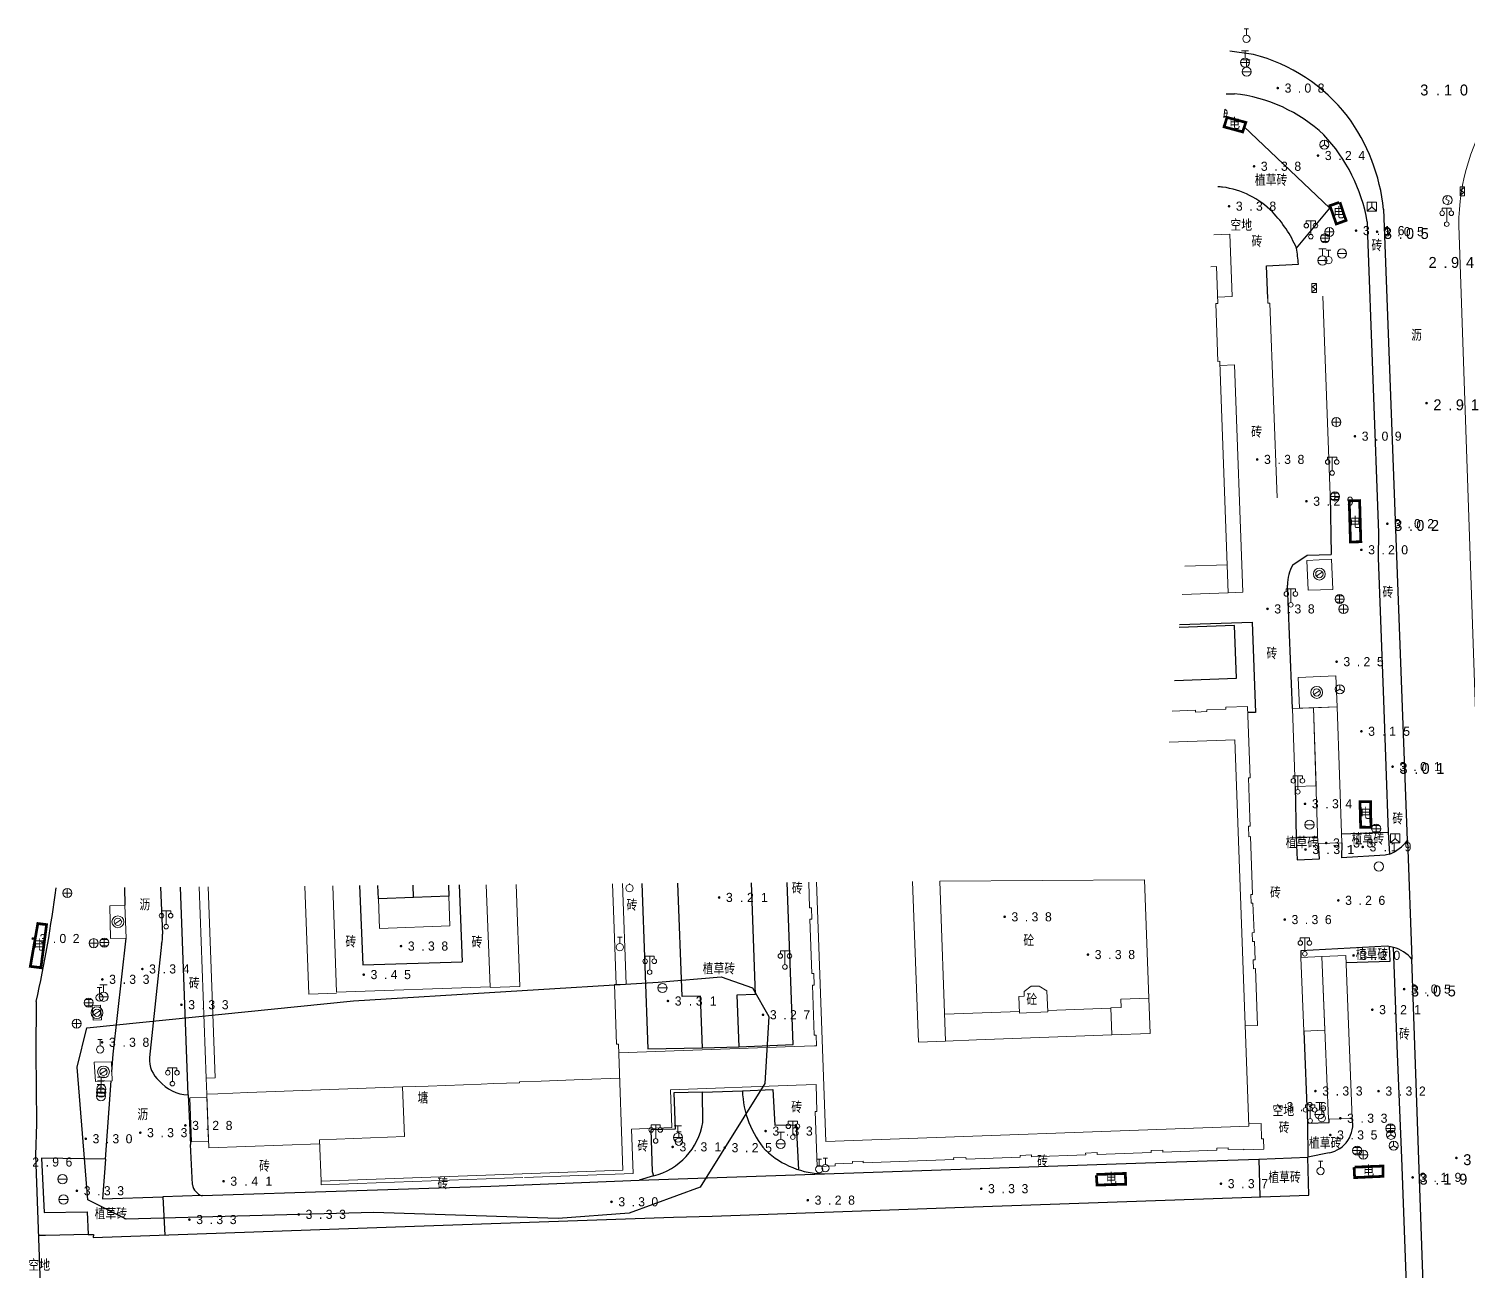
# Model space of a CAD drawing. Header units: metres. Extents: x 342272 to 345188, y 671156 to 672490.
# Drawn here: x 342842.5 to 343000.5, y 671547.2 to 671683.6 of the extents above; entities that cross this region are included whole.
import ezdxf
from ezdxf.enums import TextEntityAlignment as Align

# ---------------------------------------------------------------- set-up
doc = ezdxf.new("R2010")
doc.units = ezdxf.units.M
doc.header["$LTSCALE"] = 0.5
doc.header["$MEASUREMENT"] = 0
doc.layers.add('00-地形', color=251, linetype='Continuous')
doc.layers.add('00-现状标高', color=2, linetype='Continuous', lineweight=0, plot=False)
for name, color, linetype, lineweight in [('公共设施纪念物', 8, 'Continuous', 0), ('地貌土质', 30, 'Continuous', 0), ('普通房屋', 8, 'Continuous', 0), ('通讯及其他管线设施', 252, 'Continuous', 0)]:
    doc.layers.add(name, color=color, linetype=linetype, lineweight=lineweight)
doc.styles.add('正等线体2.0', font='MCS_Chinese1.shx', dxfattribs={"height": 2, "bigfont": 'MCS_Chinese1big.shx'})
doc.styles.add('正等线体2.4', font='MCS_Chinese1.shx', dxfattribs={"height": 2.4, "bigfont": 'MCS_Chinese1big.shx'})
doc.styles.add('细等线体2.5', font='MCS_Chinese1.shx', dxfattribs={"height": 2.5, "bigfont": 'MCS_Chinese1big.shx'})

# ---------------------------------------------------------------- blocks, each defined once
blk = doc.blocks.new('174602_1')
at = {"layer": '通讯及其他管线设施', "linetype": 'Continuous', "lineweight": 0}
for p, q in [((-1, 1), (-1, -1)), ((1, 1), (-1, 1)), ((-1, -1), (0, 0)), ((0, 0), (0, 1)), ((0, 0), (1, -1)), ((1, -1), (1, 1)), ((-1, -1), (1, -1))]:
    blk.add_line(p, q, dxfattribs=at)
blk = doc.blocks.new('175200_1')
at = {"layer": '通讯及其他管线设施', "linetype": 'Continuous', "lineweight": 0}
for p, q in [((-1, 0), (1, 0)), ((-0.8, 2.6), (0.8, 2.6)), ((0, 1), (0, 2.6))]:
    blk.add_line(p, q, dxfattribs=at)
blk.add_circle((0, 0), 1, dxfattribs=at)
blk = doc.blocks.new('174100_1')
at = {"layer": '通讯及其他管线设施', "linetype": 'Continuous', "lineweight": 0}
blk.add_line((-1, 0), (1, 0), dxfattribs=at)
blk.add_circle((0, 0), 1, dxfattribs=at)
blk = doc.blocks.new('174200_1')
at = {"layer": '通讯及其他管线设施', "linetype": 'Continuous', "lineweight": 0}
for p, q in [((-1, 0), (1, 0)), ((0, 1), (0, -1))]:
    blk.add_line(p, q, dxfattribs=at)
blk.add_circle((0, 0), 1, dxfattribs=at)
blk = doc.blocks.new('174201_1')
at = {"layer": '通讯及其他管线设施', "linetype": 'Continuous', "lineweight": 0}
for p, q in [((-1, 0), (1, 0)), ((-0.7, 0.7), (0.7, 0.7)), ((0, -1), (0, 1)), ((-0.7, -0.7), (0.7, -0.7))]:
    blk.add_line(p, q, dxfattribs=at)
blk.add_circle((0, 0), 1, dxfattribs=at)
blk = doc.blocks.new('174601_1')
at = {"layer": '通讯及其他管线设施', "linetype": 'Continuous', "lineweight": 0}
for q in [(-0.87, -0.5), (0, 1), (0.87, -0.5)]:
    blk.add_line((0, 0), q, dxfattribs=at)
blk.add_circle((0, 0), 1, dxfattribs=at)
blk = doc.blocks.new('171103_2')
at = {"layer": '通讯及其他管线设施', "linetype": 'Continuous', "lineweight": 0}
for p, q in [((-0.5, 0), (-0.5, 2)), ((-0.5, 2), (0.5, 2)), ((0.5, 0), (-0.5, 0)), ((0.35, 1.75), (-0.35, 1.25)), ((-0.35, 1.25), (0.35, 0.75)), ((0.35, 0.75), (-0.35, 0.25)), ((0.5, 2), (0.5, 0))]:
    blk.add_line(p, q, dxfattribs=at)
blk = doc.blocks.new('155210')
at = {"layer": '公共设施纪念物', "linetype": 'Continuous', "lineweight": 0}
for p, q in [((-1, 2.9), (-1, 3.5)), ((-1, 3.5), (1, 3.5)), ((0, 0.5), (0, 3.5)), ((1, 3.5), (1, 2.9))]:
    blk.add_line(p, q, dxfattribs=at)
for centre in [(-1, 2.4), (0, 0), (1, 2.4)]:
    blk.add_circle(centre, 0.5, dxfattribs=at)
blk = doc.blocks.new('213400_3')
at = {"layer": '00-现状标高', "linetype": 'Continuous', "lineweight": 0}
h = blk.add_hatch(color=256, dxfattribs=at)
edge = h.paths.add_edge_path()
edge.add_arc((0, 0), 0.3, 0, 360)
blk = doc.blocks.new('175300_1')
at = {"layer": '通讯及其他管线设施', "linetype": 'Continuous', "lineweight": 0}
for p, q in [((-0.5, 2.2), (0.5, 2.2)), ((0, 0.8), (0, 2.2))]:
    blk.add_line(p, q, dxfattribs=at)
blk.add_circle((0, 0), 0.8, dxfattribs=at)
blk = doc.blocks.new('174900_1')
at = {"layer": '通讯及其他管线设施', "linetype": 'Continuous', "lineweight": 0}
blk.add_circle((0, 0), 1, dxfattribs=at)
blk = doc.blocks.new('174700')
at = {"layer": '通讯及其他管线设施', "linetype": 'Continuous', "lineweight": 0}
for p, q in [((0, 1), (-0.38, 0.18)), ((-0.38, 0.18), (0.38, -0.18)), ((0, -1), (0.38, -0.18))]:
    blk.add_line(p, q, dxfattribs=at)
blk.add_circle((0, 0), 1, dxfattribs=at)
blk = doc.blocks.new('155210_2')
at = {"layer": '公共设施纪念物', "color": 9, "linetype": 'Continuous', "lineweight": 0}
for p, q in [((-1, 2.9), (-1, 3.5)), ((-1, 3.5), (1, 3.5)), ((0, 0.5), (0, 3.5)), ((1, 3.5), (1, 2.9))]:
    blk.add_line(p, q, dxfattribs=at)
for centre in [(-1, 2.4), (0, 0), (1, 2.4)]:
    blk.add_circle(centre, 0.5, dxfattribs=at)
blk = doc.blocks.new('171103')
at = {"layer": '通讯及其他管线设施', "lineweight": 0}
for p, q in [((-0.5, 0), (-0.5, 2)), ((-0.5, 2), (0.5, 2)), ((0.5, 0), (-0.5, 0)), ((0.35, 1.75), (-0.35, 1.25)), ((-0.35, 1.25), (0.35, 0.75)), ((0.35, 0.75), (-0.35, 0.25)), ((0.5, 2), (0.5, 0))]:
    blk.add_line(p, q, dxfattribs=at)
blk = doc.blocks.new('213400_5')
at = {"layer": '地貌土质', "linetype": 'Continuous', "lineweight": 0}
h = blk.add_hatch(color=30, dxfattribs=at)
edge = h.paths.add_edge_path()
edge.add_arc((0, 0), 0.3, 0, 360)

msp = doc.modelspace()

# ---------------------------------------------------------------- linework, layer by layer
at = {"layer": '00-地形', "lineweight": -3}
for p, q in [((342976.89, 671680.82), (342974.3, 671681.18)), ((342973.89, 671676.48), (342974.8, 671676.5)), ((342973.8, 671673.24), (342973.59, 671673)), ((342975.85, 671672.9), (342985.27, 671663.95)), ((342981.61, 671659.55), (342985.27, 671663.95)), ((342993.79, 671594.51), (342991.19, 671663.81)), ((342989.39, 671662.45), (342989.38, 671661.96)), ((342989.38, 671661.96), (342990.62, 671628.28)), ((342978.34, 671657.61), (342981.84, 671657.78)), ((342978.48, 671654.03), (342978.34, 671657.61)), ((342985.33, 671632.45), (342985.44, 671625.91)), ((342990.62, 671628.28), (342990.59, 671625.54)), ((342981.23, 671624.79), (342982.78, 671625.83)), ((342982.78, 671625.83), (342985.44, 671625.91)), ((342990.59, 671625.54), (342991.18, 671609.92)), ((342981.18, 671609.02), (342980.63, 671622.55)), ((342974.8, 671618.12), (342968.76, 671617.9)), ((342968.79, 671618.24), (342976.74, 671618.49)), ((342975.02, 671612.33), (342974.8, 671618.12)), ((342976.74, 671618.49), (342977.14, 671608.59)), ((342968.25, 671612.08), (342975.02, 671612.33)), ((342991.18, 671609.92), (342991.67, 671595.45)), ((342977.14, 671608.59), (342976.28, 671608.56)), ((342981.46, 671600.45), (342981.59, 671594.81)), ((342981.59, 671594.81), (342983.95, 671594.95)), ((342981.59, 671594.81), (342981.71, 671592.41)), ((342984.13, 671592.5), (342984.05, 671594.2)), ((342986.55, 671595.25), (342991.67, 671595.45)), ((342986.58, 671594.28), (342986.55, 671592.63)), ((342991.67, 671595.45), (342991.81, 671593.02)), ((342993.79, 671594.51), (342994.28, 671581.5)), ((342981.71, 671592.41), (342984.13, 671592.5)), ((342991.34, 671592.92), (342986.55, 671592.63)), ((342991.81, 671593.02), (342991.34, 671592.92)), ((342852.99, 671589.38), (342853.05, 671587.41)), ((342856.97, 671589.41), (342857.16, 671584.26)), ((342859.99, 671566.61), (342859.14, 671589.42)), ((342878.78, 671589.57), (342879.16, 671580.88)), ((342880.86, 671588.12), (342880.81, 671589.59)), ((342884.73, 671588.26), (342884.68, 671589.61)), ((342888.55, 671589.64), (342888.6, 671588.4)), ((342889.74, 671589.65), (342890.06, 671581.22)), ((342909.78, 671589.8), (342910.44, 671571.65)), ((342914.2, 671577.39), (342913.71, 671589.83)), ((342921.77, 671589.89), (342922.22, 671577.62)), ((342926.38, 671572.14), (342925.73, 671589.92)), ((342884.73, 671588.26), (342880.86, 671588.12)), ((342888.6, 671588.4), (342884.73, 671588.26)), ((342851.76, 671571.07), (342853.17, 671583.82)), ((342857.08, 671583.13), (342855.75, 671570.69)), ((342991.57, 671582.91), (342982.1, 671582.43)), ((342982.1, 671582.43), (342982.1, 671581.7)), ((342991.91, 671581.29), (342991.83, 671582.88)), ((342992.23, 671582.8), (342992.68, 671571.06)), ((342995.98, 671533.32), (342994.28, 671581.5)), ((342879.16, 671580.88), (342890.06, 671581.22)), ((342987.08, 671581.13), (342991.91, 671581.29)), ((342878.12, 671576.93), (342911.58, 671578.97)), ((342911.58, 671578.97), (342918.48, 671579.56)), ((342918.48, 671579.56), (342921.92, 671578.35)), ((342921.92, 671578.35), (342923.72, 671575.2)), ((342843.32, 671576.85), (342843.27, 671571.26)), ((342848.87, 671573.98), (342878.12, 671576.93)), ((342916.21, 671577.44), (342914.2, 671577.39)), ((342916.42, 671571.76), (342916.21, 671577.44)), ((342922.22, 671577.62), (342920.22, 671577.55)), ((342920.22, 671577.55), (342920.43, 671571.89)), ((342923.72, 671575.2), (342923.26, 671567.85)), ((342847.81, 671569.63), (342848.87, 671573.98)), ((342982.42, 671573.6), (342982.82, 671563.48)), ((342920.43, 671571.89), (342926.38, 671572.14)), ((342843.27, 671571.26), (342843.3, 671567.46)), ((342851.62, 671569.13), (342851.76, 671571.07)), ((342910.44, 671571.65), (342916.42, 671571.76)), ((342916.42, 671571.76), (342920.43, 671571.89)), ((342992.68, 671571.06), (342993.16, 671559.7)), ((342848.98, 671555.08), (342847.81, 671569.63)), ((342843.3, 671567.46), (342843.34, 671563.41)), ((342850.92, 671559.54), (342851.54, 671568.15)), ((342923.26, 671567.85), (342916.19, 671556.46)), ((342859.99, 671566.61), (342860.25, 671561.16)), ((342916.45, 671566.89), (342913.29, 671566.82)), ((342913.29, 671566.82), (342913.45, 671562.85)), ((342916.45, 671566.89), (342920.82, 671567.06)), ((342916.48, 671563.57), (342916.45, 671566.89)), ((342920.82, 671567.06), (342924.16, 671567.19)), ((342924.16, 671567.19), (342924.36, 671563.29)), ((342843.34, 671563.41), (342843.23, 671559.98)), ((342913.45, 671562.85), (342910.77, 671562.78)), ((342910.77, 671562.78), (342910.9, 671558.2)), ((342924.36, 671563.29), (342926.7, 671563.33)), ((342926.7, 671563.33), (342926.98, 671558.38)), ((342982.82, 671563.48), (342985.19, 671563.56)), ((342982.82, 671563.48), (342982.87, 671559.75)), ((342985.19, 671563.56), (342985.19, 671563.93)), ((342860.46, 671556.75), (342860.25, 671561.16)), ((342843.23, 671559.98), (342846.42, 671470.28)), ((342850.92, 671559.54), (342843.88, 671559.64)), ((342843.88, 671559.64), (342844.2, 671553.68)), ((342850.92, 671559.54), (342850.59, 671555.19)), ((342965.06, 671559.13), (342977.47, 671559.56)), ((342977.47, 671559.56), (342982.87, 671559.75)), ((342977.47, 671559.56), (342977.59, 671555.43)), ((342985.21, 671560.25), (342982.87, 671559.75)), ((342982.99, 671555.59), (342982.87, 671559.75)), ((342993.16, 671559.7), (342994.49, 671523.32)), ((342909.5, 671557.23), (342929.82, 671557.94)), ((342910.9, 671558.2), (342911.07, 671557.72)), ((342929.82, 671557.94), (342965.06, 671559.13)), ((342861.53, 671555.54), (342893.21, 671556.57)), ((342893.21, 671556.57), (342909.5, 671557.23)), ((342916.19, 671556.46), (342908.38, 671553.62)), ((342911.07, 671557.72), (342909.5, 671557.23)), ((342853.18, 671552.97), (342848.98, 671555.08)), ((342850.59, 671555.19), (342857.22, 671555.4)), ((342861.53, 671555.54), (342857.22, 671555.4)), ((342857.22, 671555.4), (342857.42, 671551.22)), ((342946.16, 671554.32), (342982.99, 671555.59)), ((342844.2, 671553.68), (342848.9, 671553.77)), ((342848.9, 671553.77), (342849.03, 671551.27)), ((342880.33, 671553.68), (342853.18, 671552.97)), ((342900.58, 671553.04), (342880.33, 671553.68)), ((342884.83, 671552.19), (342913.26, 671553.17)), ((342908.38, 671553.62), (342900.58, 671553.04)), ((342913.26, 671553.17), (342917.51, 671553.29)), ((342917.51, 671553.29), (342946.16, 671554.32)), ((342849.58, 671550.94), (342884.83, 671552.19)), ((342844.33, 671551.18), (342843.54, 671551.15)), ((342849.03, 671551.27), (342844.33, 671551.18)), ((342849.03, 671551.27), (342849.59, 671551.28)), ((342849.59, 671551.28), (342849.58, 671550.94))]:
    msp.add_line(p, q, dxfattribs=at)
at = {"layer": '00-地形', "linetype": 'Continuous', "lineweight": 13, "flags": 128}
msp.add_lwpolyline([(343018.93, 671683.38, 0.084466), (343010.93, 671681.04, 0.124134), (343003.54, 671675.44, 0.149181), (342999.43, 671662.02), (343001.68, 671596.93), (343003.9, 671536.8), (343005.2, 671499.98)], format="xyb", dxfattribs=at)
at = {"layer": '00-地形', "lineweight": -3}
for centre, radius, start, end in [((342971.97, 671662.04), 19.41, 38.1955, 75.303), ((342972.97, 671659.6), 17, 46.7917, 83.8295), ((342970.11, 671661.52), 21.2, 6.1914, 36.204), ((342971.03, 671659.22), 18.64, 9.9758, 43.2352), ((342969.58, 671618.65), 47.76, 85.2785, 85.8998), ((342972.27, 671656.92), 9.41, 44.5031, 82.4027), ((342969.53, 671654.39), 13.14, 23.1196, 43.9932), ((342963.12, 671656.3), 18.78, 4.5354, 9.9703), ((342984.82, 671622.63), 4.19, 149.0243, 181.201), ((342990.05, 671597.41), 4.73, 291.8943, 322.2488), ((342705.62, 671607.25), 141.02, 347.5496, 352.6942), ((342852.83, 671584.01), 4.34, 348.3587, 3.3206), ((342991.28, 671579.04), 3.88, 75.0373, 85.6874), ((342991.28, 671579.04), 3.88, 39.3642, 75.0373), ((342858.8, 671570.47), 3.06, 175.8103, 229.5855), ((342860.07, 671570.82), 4.21, 219.43, 268.8897), ((342931.31, 671567.38), 10.5, 181.7249, 220.7854), ((342909.26, 671564.82), 7.33, 284.2505, 350.1585), ((342984.61, 671563.38), 3.19, 280.7825, 11.7141), ((342929.78, 671567.22), 9.27, 226.2009, 270.2096), ((342861.96, 671557), 1.53, 189.7218, 253.3735)]:
    msp.add_arc(centre, radius, start, end, dxfattribs=at)
at = {"layer": '公共设施纪念物', "lineweight": 0, "flags": 128}
for points in [[(342985.33, 671632.45), (342984.5, 671654.26)], [(342979.51, 671632.14), (342978.68, 671653.5), (342978.48, 671653.51), (342978.48, 671654.03)], [(342983.77, 671600.53), (342981.46, 671600.45), (342981.18, 671609.02), (342983.49, 671609.09), (342983.77, 671600.53)], [(342986.09, 671609.18), (342983.49, 671609.09), (342983.97, 671594.19), (342986.58, 671594.28), (342986.09, 671609.18)], [(342984.74, 671573.69), (342982.42, 671573.6), (342982.1, 671581.7), (342984.42, 671581.79), (342984.74, 671573.69)], [(342987.03, 671581.9), (342984.42, 671581.79), (342985.12, 671563.92), (342987.73, 671564.02), (342987.03, 671581.9)], [(342862.04, 671566.34), (342862.22, 671561.5), (342860.34, 671561.43), (342860.19, 671566.27), (342862.04, 671566.34)]]:
    msp.add_lwpolyline(points, dxfattribs=at)
at = {"layer": '普通房屋', "lineweight": 0}
for p, q in [((342983.79, 671623.55), (342984.45, 671623.99)), ((342983.51, 671610.56), (342984.17, 671610.99)), ((342851.95, 671585.38), (342852.61, 671585.82)), ((342849.64, 671575.4), (342850.3, 671575.84)), ((342850.36, 671568.9), (342851.02, 671569.33)), ((342883.52, 671567.47), (342884.96, 671567.52)), ((342884.96, 671567.52), (342886.32, 671567.57)), ((342886.32, 671567.57), (342892.15, 671567.79)), ((342892.15, 671567.79), (342893.51, 671567.84)), ((342893.51, 671567.84), (342896.35, 671567.94)), ((342896.35, 671568.03), (342898.74, 671568.12)), ((342896.35, 671567.94), (342896.35, 671568.03)), ((342898.74, 671568.12), (342903.25, 671568.28)), ((342903.25, 671568.28), (342907.34, 671568.43))]:
    msp.add_line(p, q, dxfattribs=at)
at = {"layer": '普通房屋', "lineweight": 0, "flags": 128}
for points in [[(342972.96, 671654.18), (342974.56, 671654.24), (342974.31, 671661.08), (342972.54, 671661.02)], [(342969.08, 671621.52), (342974.14, 671621.71), (342973.22, 671647.01), (342973.22, 671647.01), (342973.22, 671647.13), (342973, 671647.12), (342972.77, 671653.48), (342972.99, 671653.49), (342972.84, 671657.53), (342972.23, 671657.5)], [(342974.14, 671621.71), (342975.74, 671621.77), (342974.83, 671646.73), (342973.24, 671646.67)], [(342969.35, 671624.63), (342974.03, 671624.8)], [(342975.98, 671574.17), (342977.34, 671574.22), (342977.11, 671580.46), (342976.91, 671580.45), (342976.87, 671581.41), (342977.07, 671581.41), (342977, 671583.45), (342976.8, 671583.45), (342976.76, 671584.4), (342976.96, 671584.41), (342976.84, 671587.65), (342976.64, 671587.64), (342976.61, 671588.6), (342976.81, 671588.61), (342976.57, 671594.95), (342976.38, 671594.94), (342976.34, 671596.1), (342976.49, 671596.1), (342976.53, 671596.1), (342976.5, 671597), (342976.34, 671601.39), (342976.54, 671601.4), (342976.26, 671609.24), (342973.87, 671609.15), (342973.87, 671608.95), (342971.79, 671608.88), (342971.79, 671608.68), (342970.53, 671608.63), (342970.53, 671608.83), (342967.96, 671608.74)], [(342928.94, 671589.94), (342929.98, 671561.48), (342976.38, 671563.17), (342974.84, 671605.59), (342967.66, 671605.33)], [(342861.2, 671589.44), (342861.97, 671568.43)], [(342862.2, 671589.45), (342862.97, 671568.47), (342861.97, 671568.43), (342862.03, 671566.69), (342863.23, 671566.73), (342866.55, 671566.86), (342883.52, 671567.48), (342883.72, 671562.02), (342874.42, 671561.68), (342874.59, 671557.14), (342907.7, 671558.35), (342907.2, 671572.18), (342907, 671572.17), (342906.76, 671578.73), (342906.96, 671578.73), (342906.7, 671585.85), (342906.56, 671589.78)], [(342876.28, 671577.76), (342873.23, 671577.65), (342872.8, 671589.53)], [(342892.71, 671589.67), (342893.12, 671578.47), (342876.27, 671577.86), (342875.85, 671589.55)], [(342895.97, 671589.7), (342896.38, 671578.49), (342893.13, 671578.38)], [(342906.96, 671578.73), (342908.06, 671578.77), (342907.66, 671589.79)], [(342928.09, 671589.94), (342928.19, 671587.14), (342928.19, 671587.14), (342928.39, 671587.14), (342928.44, 671585.88), (342928.23, 671585.88), (342928.23, 671585.88), (342928.45, 671579.92), (342928.45, 671579.92), (342928.65, 671579.92), (342928.7, 671578.66), (342928.5, 671578.66), (342928.7, 671573.15), (342928.9, 671573.15), (342928.94, 671572), (342928.74, 671571.99), (342928.74, 671571.99), (342926.54, 671571.91)], [(342943.12, 671572.51), (342940.13, 671572.39), (342939.49, 671590.02)], [(342880.86, 671588.12), (342880.98, 671584.87), (342888.72, 671585.16), (342888.6, 671588.4)], [(342951.22, 671575.57), (342954.34, 671575.72), (342954.23, 671578.03), (342953.37, 671578.55), (342952.51, 671578.52), (342951.72, 671577.95), (342951.72, 671577.45), (342951.14, 671577.39), (342951.22, 671575.57)], [(342965.42, 671577.23), (342965.57, 671573.33), (342961.37, 671573.18)], [(342943.02, 671575.46), (342951.22, 671575.76)], [(342954.34, 671575.87), (342961.26, 671576.12)], [(342907.24, 671571.2), (342926.54, 671571.91)], [(342912.94, 671567.17), (342926.7, 671567.67)], [(342926.7, 671567.67), (342928.9, 671567.75), (342929, 671564.79), (342928.8, 671564.79), (342929.02, 671558.75), (342931.01, 671558.82), (342931.01, 671559.02), (342932.91, 671559.09), (342932.9, 671559.29), (342934.06, 671559.33), (342934.07, 671559.13), (342944, 671559.5), (342943.99, 671559.7), (342945.35, 671559.74), (342945.36, 671559.55), (342951.29, 671559.76), (342951.29, 671559.96), (342952.55, 671560.01), (342952.55, 671559.81), (342958.49, 671560.02), (342958.48, 671560.22), (342959.74, 671560.27), (342959.75, 671560.07), (342965.69, 671560.29), (342965.68, 671560.49), (342966.94, 671560.53), (342966.94, 671560.33), (342972.88, 671560.55), (342972.87, 671560.75), (342974.13, 671560.8), (342974.14, 671560.6), (342975.84, 671560.66), (342975.84, 671560.56), (342978.03, 671560.64), (342977.99, 671561.77), (342977.79, 671561.76), (342977.73, 671563.46), (342976.37, 671563.41)], [(342862.03, 671566.69), (342862.25, 671560.8), (342874.44, 671561.24)], [(342912.94, 671567.17), (342913.08, 671563.01), (342908.64, 671562.85)], [(342896.89, 671557.55), (342908.82, 671557.99), (342908.64, 671562.85)], [(342874.59, 671557.14), (342874.6, 671556.74), (342896.73, 671557.55)]]:
    msp.add_lwpolyline(points, dxfattribs=at)
for points in [[(342985.46, 671625.41), (342982.76, 671625.26), (342982.9, 671621.99), (342985.6, 671622.07)], [(342986.09, 671609.18), (342985.94, 671612.6), (342981.82, 671612.41), (342981.96, 671609.05)], [(342942.48, 671590.05), (342964.95, 671590.21), (342965.42, 671577.23), (342962.33, 671577.11), (342962.37, 671576.21), (342961.26, 671576.17), (342961.37, 671573.18), (342946.5, 671572.63), (342943.12, 671572.51)], [(342853.05, 671587.41), (342853.17, 671583.82), (342851.46, 671583.77), (342851.38, 671587.37)], [(342850.38, 671576.44), (342849.44, 671576.38), (342849.56, 671574.8), (342850.48, 671574.83)], [(342851.57, 671570.23), (342851.66, 671568.15), (342849.83, 671568.08), (342849.69, 671570.19)]]:
    msp.add_lwpolyline(points, close=True, dxfattribs=at)
at = {"layer": '普通房屋', "lineweight": 0}
for centre, radius in [((342984.13, 671623.77), 0.65), ((342984.13, 671623.77), 0.4), ((342983.84, 671610.78), 0.65), ((342983.84, 671610.78), 0.4), ((342852.28, 671585.6), 0.65), ((342852.28, 671585.6), 0.4), ((342849.98, 671575.62), 0.65), ((342849.98, 671575.62), 0.4), ((342850.7, 671569.12), 0.65), ((342850.7, 671569.12), 0.4)]:
    msp.add_circle(centre, radius, dxfattribs=at)
for p in [(342984.53, 671623.77), (342984.24, 671610.78), (342852.68, 671585.6), (342850.38, 671575.62), (342851.1, 671569.12)]:
    msp.add_point(p, dxfattribs=at)
at = {"layer": '通讯及其他管线设施', "lineweight": 0}
for p, q in [((342973.74, 671674.71), (342973.88, 671674.71)), ((342973.67, 671674.01), (342973.88, 671674.01)), ((342973.71, 671674.36), (342974.03, 671674.36)), ((342908.43, 671589.7), (342908.43, 671589.79))]:
    msp.add_line(p, q, dxfattribs=at)
at = {"layer": '通讯及其他管线设施', "lineweight": 0, "flags": 128}
msp.add_lwpolyline([(342973.74, 671674.82), (342973.66, 671673.88, 0.691414)], format="xyb", close=True, dxfattribs=at)
at = {"layer": '通讯及其他管线设施', "lineweight": 0, "const_width": 0.3, "flags": 128}
for points in [[(342973.68, 671672.86), (342975.71, 671672.31), (342976.06, 671673.35), (342973.99, 671673.9)], [(342988.68, 671627.32), (342987.54, 671627.29), (342987.41, 671631.81), (342988.55, 671631.84)], [(342989.75, 671598.79), (342988.59, 671598.79), (342988.66, 671595.99), (342989.79, 671595.98)]]:
    msp.add_lwpolyline(points, close=True, dxfattribs=at)
for points in [[(342986.38, 671664.59), (342987.06, 671662.59), (342985.99, 671662.2), (342985.29, 671664.21), (342986.31, 671664.57)], [(342843.49, 671585.41), (342842.67, 671580.71), (342843.83, 671580.56), (342844.45, 671585.29), (342843.49, 671585.41)], [(342959.66, 671557.86), (342962.84, 671557.98), (342962.88, 671556.8), (342959.73, 671556.7), (342959.66, 671557.78)], [(342987.94, 671558.67), (342988, 671557.52), (342991.11, 671557.66), (342991.1, 671558.79), (342988.01, 671558.67)]]:
    msp.add_lwpolyline(points, dxfattribs=at)
at = {"layer": '通讯及其他管线设施', "lineweight": 0}
msp.add_circle((342908.43, 671589.3), 0.4, dxfattribs=at)

# ---------------------------------------------------------------- block references
at = {"layer": '00-现状标高', "lineweight": 0, "xscale": 0.5, "yscale": 0.5, "zscale": 0.5}
for p in [(342979.57, 671677.12), (342976.96, 671668.53), (342983.98, 671669.71), (342974.22, 671664.15), (342988.16, 671661.47), (342990.47, 671661.35), (342988.03, 671638.9), (342977.31, 671636.35), (342982.71, 671631.77), (342991.59, 671629.3), (342988.74, 671626.43), (342978.44, 671619.95), (342986.02, 671614.15), (342988.74, 671606.51), (342992.17, 671602.63), (342982.56, 671598.55), (342984.88, 671594.25), (342982.61, 671593.53), (342988.89, 671593.82), (342918.26, 671588.27), (342986.21, 671587.95), (342949.59, 671586.15), (342980.33, 671585.85), (342842.94, 671583.76), (342883.35, 671582.93), (342958.73, 671582), (342987.88, 671581.91), (342854.96, 671580.42), (342879.26, 671579.8), (342850.57, 671579.28), (342993.43, 671578.21), (342912.64, 671576.91), (342859.25, 671576.49), (342923.08, 671575.39), (342989.94, 671575.95), (342850.55, 671572.37), (342983.7, 671567.02), (342990.63, 671567.01), (342979.78, 671565.3), (342986.43, 671564.04), (342854.73, 671562.45), (342859.68, 671563.25), (342923.36, 671562.63), (342848.75, 671561.78), (342913.16, 671560.89), (342918.88, 671560.8), (342985.33, 671562.2), (342847.78, 671556.07), (342863.87, 671557.12), (342947.02, 671556.3), (342973.33, 671556.85), (342994.37, 671557.54), (342906.45, 671554.86), (342927.99, 671555.04), (342860.13, 671552.91), (342872.13, 671553.48)]:
    msp.add_blockref('213400_3', p, dxfattribs=at)
at = {"layer": '00-现状标高', "color": 30, "linetype": 'Continuous', "lineweight": 0, "xscale": 0.5, "yscale": 0.5, "zscale": 0.5}
for p in [(342995.89, 671642.54), (342999.17, 671559.68)]:
    msp.add_blockref('213400_5', p, dxfattribs=at)
at = {"layer": '公共设施纪念物', "color": 6, "linetype": 'Continuous', "lineweight": 0, "xscale": 0.5, "yscale": 0.5, "zscale": 0.5}
msp.add_blockref('155210_2', (342998.11, 671662.18), dxfattribs=at)
at = {"layer": '公共设施纪念物', "lineweight": 0, "xscale": 0.5, "yscale": 0.5, "zscale": 0.5}
for p in [(342983.2, 671660.81), (342985.54, 671634.87), (342981, 671620.39), (342981.77, 671599.87), (342857.57, 671585.07), (342982.54, 671582.08), (342910.64, 671580.07), (342925.48, 671580.65), (342858.26, 671567.83), (342983.12, 671563.76), (342911.3, 671561.55), (342926.35, 671561.96)]:
    msp.add_blockref('155210', p, dxfattribs=at)
at = {"layer": '通讯及其他管线设施', "lineweight": 0, "xscale": 0.5, "yscale": 0.5, "zscale": 0.5}
for name, p in [('175300_1', (342976.12, 671682.53)), ('175200_1', (342975.97, 671679.92)), ('175200_1', (342976.15, 671678.91)), ('174601_1', (342984.68, 671670.9)), ('174602_1', (342989.89, 671664.1)), ('174201_1', (342984.76, 671660.64)), ('174200_1', (342985.23, 671661.33)), ('175200_1', (342984.47, 671658.19)), ('175300_1', (342985.13, 671658.22)), ('174100_1', (342986.62, 671658.96)), ('171103_2', (342983.56, 671654.68)), ('174200_1', (342985.99, 671640.45)), ('174201_1', (342985.84, 671632.29)), ('174201_1', (342986.35, 671621.03)), ('174200_1', (342986.78, 671619.93)), ('174601_1', (342986.38, 671611.12)), ('174100_1', (342983.05, 671596.26)), ('174201_1', (342990.37, 671595.82)), ('174602_1', (342992.45, 671594.76)), ('174900_1', (342990.66, 671591.67)), ('174200_1', (342846.72, 671588.76)), ('174200_1', (342849.62, 671583.25)), ('174201_1', (342850.78, 671583.32)), ('175300_1', (342907.36, 671582.81)), ('175300_1', (342850.27, 671577.28)), ('175200_1', (342850.71, 671577.37)), ('174100_1', (342912.04, 671578.34)), ('174201_1', (342849.08, 671576.72)), ('174200_1', (342847.75, 671574.43)), ('175300_1', (342850.32, 671571.58)), ('175200_1', (342850.42, 671566.45)), ('175200_1', (342850.44, 671566.86)), ('175200_1', (342850.45, 671567.24)), ('175200_1', (342984.15, 671564.46)), ('175300_1', (342984.41, 671564.04)), ('175200_1', (342913.74, 671561.92)), ('175300_1', (342913.84, 671561.46)), ('175200_1', (342925.02, 671561.22)), ('174201_1', (342991.94, 671562.92)), ('174601_1', (342991.99, 671562.22)), ('174201_1', (342988.28, 671560.49)), ('174601_1', (342992.28, 671561.02)), ('175300_1', (342929.25, 671558.45)), ('175300_1', (342929.92, 671558.55)), ('175300_1', (342984.27, 671558.24)), ('174200_1', (342988.95, 671560.03)), ('174100_1', (342846.2, 671557.35)), ('174100_1', (342846.31, 671555.12))]:
    msp.add_blockref(name, p, dxfattribs=at)
at = {"layer": '通讯及其他管线设施', "color": 4, "linetype": 'Continuous', "lineweight": 0, "xscale": 0.5, "yscale": 0.5, "zscale": 0.5}
for name, p in [('174700', (342998.19, 671664.82)), ('171103', (342999.82, 671665.28))]:
    msp.add_blockref(name, p, dxfattribs=at)

# ---------------------------------------------------------------- texts
at = {"layer": '00-地形', "lineweight": -3, "style": '细等线体2.5'}
for s, p in [('电', (342974.83, 671673.24)), ('植草砖', (342978.83, 671667.01)), ('电', (342986.27, 671663.42)), ('砖', (342977.28, 671660.28)), ('砖', (342990.44, 671659.83)), ('沥', (342994.8, 671649.99)), ('砖', (342977.24, 671639.36)), ('电', (342988.07, 671629.42)), ('砖', (342991.65, 671621.76)), ('砖', (342978.92, 671615.05)), ('电', (342989.23, 671597.49)), ('砖', (342992.73, 671596.9)), ('植草砖', (342982.22, 671594.29)), ('植草砖', (342989.46, 671594.69)), ('砖', (342926.83, 671589.27)), ('砖', (342979.31, 671588.8)), ('沥', (342855.24, 671587.47)), ('砖', (342908.69, 671587.43)), ('电', (342843.66, 671583.03)), ('砖', (342877.84, 671583.39)), ('砖', (342891.68, 671583.36)), ('植草砖', (342989.9, 671582.02)), ('植草砖', (342918.24, 671580.44)), ('砖', (342860.66, 671578.84)), ('砖', (342993.47, 671573.27)), ('塘', (342885.75, 671566.27)), ('砖', (342926.77, 671565.24)), ('沥', (342855.01, 671564.43)), ('砖', (342980.27, 671563)), ('砖', (342909.88, 671560.99)), ('植草砖', (342984.77, 671561.31)), ('砖', (342868.37, 671558.78)), ('砖', (342953.75, 671559.34)), ('电', (342961.3, 671557.41)), ('植草砖', (342980.31, 671557.54)), ('电', (342989.54, 671558.24)), ('砖', (342887.94, 671556.85)), ('植草砖', (342851.51, 671553.55))]:
    msp.add_text(s, height=1.25, dxfattribs=at).set_placement(p, align=Align.MIDDLE_CENTER)
for p in [(342974.37, 671661.44), (342978.99, 671564.24), (342842.46, 671547.28)]:
    msp.add_text('空地', height=1.25, dxfattribs=at).set_placement(p)
at = {"layer": '00-现状标高', "lineweight": 0, "char_height": 1, "attachment_point": 4, "line_spacing_factor": 0.722892, "style": '正等线体2.0'}
for s, insert in [('\\T1.952;3.08', (342980.32, 671677.11)), ('\\T1.979;3.24', (342984.73, 671669.71)), ('\\T1.979;3.38', (342977.71, 671668.53)), ('\\T1.979;3.38', (342974.97, 671664.15)), ('\\T2.053;3.16', (342988.91, 671661.47)), ('\\T1.952;3.05', (342991.22, 671661.35)), ('\\T1.952;3.09', (342988.78, 671638.9)), ('\\T1.979;3.38', (342978.06, 671636.35)), ('\\T1.979;3.29', (342983.46, 671631.76)), ('\\T1.952;3.02', (342992.34, 671629.3)), ('\\T1.952;3.20', (342989.49, 671626.43)), ('\\T1.979;3.38', (342979.19, 671619.94)), ('\\T1.979;3.25', (342986.77, 671614.15)), ('\\T2.069;3.15', (342989.49, 671606.51)), ('\\T2.037;3.01', (342992.92, 671602.63)), ('\\T1.979;3.34', (342983.31, 671598.55)), ('\\T1.979;3.33', (342985.63, 671594.25)), ('\\T2.069;3.19', (342989.64, 671593.82)), ('\\T2.069;3.31', (342983.36, 671593.53)), ('\\T2.069;3.21', (342919.01, 671588.27)), ('\\T1.966;3.26', (342986.96, 671587.95)), ('\\T1.979;3.38', (342950.34, 671586.14)), ('\\T1.966;3.36', (342981.08, 671585.84)), ('\\T1.952;3.02', (342843.69, 671583.76)), ('\\T1.979;3.38', (342884.1, 671582.93)), ('\\T1.979;3.38', (342959.48, 671582)), ('\\T1.952;3.20', (342988.63, 671581.91)), ('\\T1.979;3.34', (342855.71, 671580.42)), ('\\T1.979;3.45', (342880.01, 671579.8)), ('\\T1.979;3.33', (342851.32, 671579.28)), ('\\T1.952;3.05', (342994.18, 671578.21)), ('\\T1.979;3.33', (342860, 671576.49)), ('\\T2.069;3.31', (342913.39, 671576.9)), ('\\T1.979;3.27', (342923.83, 671575.39)), ('\\T2.069;3.21', (342990.69, 671575.95)), ('\\T1.979;3.38', (342851.3, 671572.37)), ('\\T1.979;3.33', (342984.45, 671567.02)), ('\\T1.979;3.32', (342991.38, 671567.01)), ('\\T1.966;3.36', (342980.53, 671565.3)), ('\\T1.979;3.33', (342987.18, 671564.03)), ('\\T1.979;3.33', (342855.48, 671562.45)), ('\\T1.979;3.28', (342860.43, 671563.24)), ('\\T1.979;3.33', (342924.11, 671562.62)), ('\\T1.979;3.35', (342986.08, 671562.2)), ('\\T1.952;3.30', (342849.5, 671561.78)), ('\\T2.069;3.31', (342913.91, 671560.89)), ('\\T1.979;3.25', (342919.63, 671560.8)), ('\\T1.966;2.96', (342842.88, 671559.23)), ('\\T2.069;3.19', (342995.12, 671557.54)), ('\\T1.979;3.33', (342848.53, 671556.07)), ('\\T2.069;3.41', (342864.62, 671557.12)), ('\\T1.979;3.33', (342947.77, 671556.3)), ('\\T1.979;3.37', (342974.08, 671556.85)), ('\\T1.952;3.30', (342907.2, 671554.86)), ('\\T1.979;3.28', (342928.74, 671555.04)), ('\\T1.979;3.33', (342860.88, 671552.91)), ('\\T1.979;3.33', (342872.88, 671553.48))]:
    msp.add_mtext(s, dxfattribs=dict(at, insert=insert))
at = {"layer": '00-现状标高', "color": 30, "linetype": 'Continuous', "lineweight": 0, "char_height": 1.2, "attachment_point": 4, "line_spacing_factor": 0.6}
for s, insert, style in [('\\T1.951;3.10', (342995.2, 671676.9), '正等线体2.4'), ('\\T1.810;3.05', (342991.21, 671661.15), '正等线体2.0'), ('\\T1.841;2.94', (342996.11, 671657.97), '正等线体2.4'), ('\\T1.841;2.91', (342996.64, 671642.34), '正等线体2.4'), ('\\T1.810;3.02', (342992.34, 671629.1), '正等线体2.0'), ('\\T1.810;3.01', (342992.92, 671602.43), '正等线体2.0'), ('\\T1.810;3.05', (342994.18, 671578), '正等线体2.0'), ('\\T1.810;3.03', (342999.92, 671559.48), '正等线体2.4'), ('\\T1.951;3.19', (342995.12, 671557.34), '正等线体2.0')]:
    msp.add_mtext(s, dxfattribs=dict(at, insert=insert, style=style))
at = {"layer": '普通房屋', "lineweight": 0, "char_height": 1.25, "attachment_point": 5, "line_spacing_factor": 0.722892, "style": '细等线体2.5'}
for insert in [(342952.41, 671583.54), (342952.74, 671577.06)]:
    msp.add_mtext('\\T1.280;砼', dxfattribs=dict(at, insert=insert))

doc.saveas('drawing.dxf')
